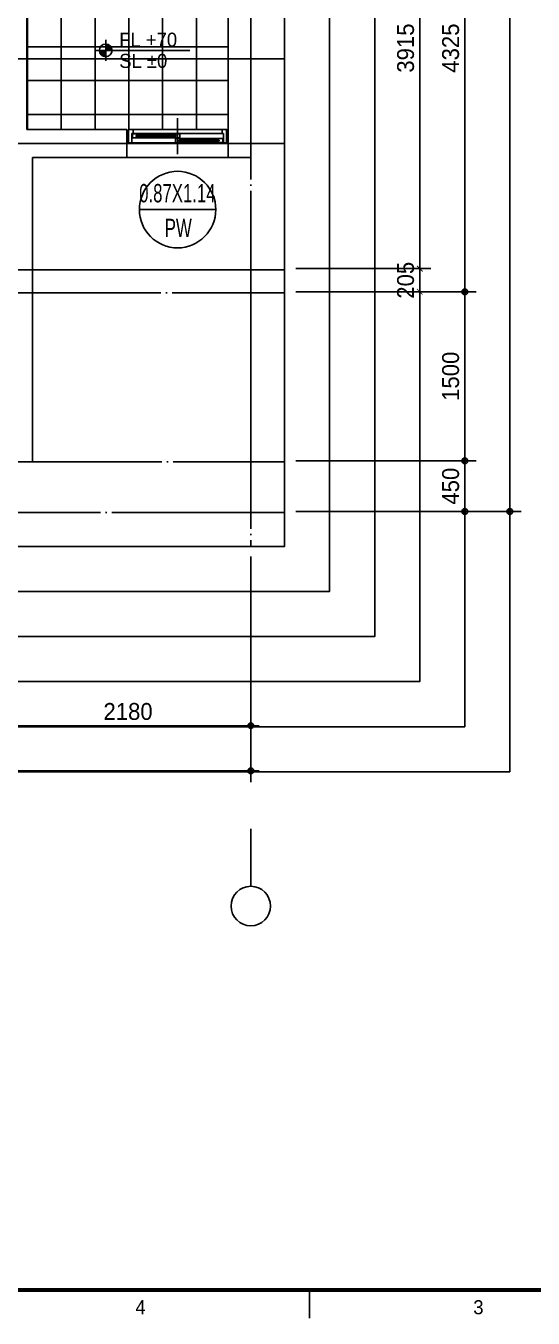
# Model space of a CAD drawing. Header units: millimetres. Extents: x -24416 to 92204, y -190080 to 23760.
# Drawn here: x 80685 to 85190, y -100380 to -88914 of the extents above; entities that cross this region are included whole.
import ezdxf
from ezdxf.enums import TextEntityAlignment as Align
from ezdxf.xclip import XClip

# ---------------------------------------------------------------- set-up
doc = ezdxf.new("R2010")
doc.units = ezdxf.units.MM
doc.header["$LTSCALE"] = 50
doc.header["$XCLIPFRAME"] = 0
doc.linetypes.add('AUDIT_D_220706163347-0', pattern=[0])
doc.linetypes.add('CEN', pattern=[62, 60, -1, 0, -1])
doc.layers.get('defpoints').update_dxf_attribs({"color": 139})
for name, color, linetype in [('A-레벨', 7, 'AUDIT_D_220706163347-0'), ('A-창호부호', 4, 'Continuous'), ('A-치수', 7, 'AUDIT_D_220706163347-0'), ('AA-BORD-FORM', 7, 'Continuous'), ('AA-BORD-TEXT', 3, 'Continuous'), ('AA-XXXX-DIMS', 7, 'Continuous'), ('CEN_CON', 1, 'CEN'), ('CEN_WALL', 12, 'CEN'), ('CONC', 2, 'Continuous'), ('DIM', 7, 'AUDIT_D_220706163347-0'), ('ELE3_CON', 7, 'Continuous'), ('WIN', 4, 'Continuous'), ('바닥타일', 8, 'Continuous')]:
    doc.layers.add(name, color=color, linetype=linetype)
doc.layers.add('Defpoint', color=135, linetype='Continuous', plot=False)
doc.layers.add('MC', color=135, linetype='Continuous', plot=False)
doc.styles.add('HAUD01', font='Dotum.ttf')
doc.styles.add('맑은고딕', font='malgun.ttf', dxfattribs={"width": 0.9})
doc.dimstyles.new('DIM-50', dxfattribs={"dimscale": 50, "dimtxt": 3, "dimasz": 1, "dimexe": 2, "dimexo": 2, "dimgap": 1, "dimtad": 1, "dimdec": 0, "dimzin": 0, "dimdsep": 46, "dimtxsty": '맑은고딕', "dimblk1": 'DIMDOT', "dimblk2": 'DIMDOT', "dimsah": 1, "dimcen": 0.09, "dimdle": 2, "dimclrd": 7, "dimclre": 7, "dimclrt": 3, "dimadec": 0, "dimazin": 0, "dimtfac": 1, "dimtdec": 0, "dimtix": 1, "dimtmove": 2, "dimatfit": 3, "dimldrblk": 'DIMDOT', "dimfxl": 1, "dimtolj": 1, "dimtzin": 0, "dimarcsym": 0})
doc.dimstyles.new('MCDIM-50', dxfattribs={"dimscale": 50, "dimtxt": 3, "dimasz": 1, "dimexe": 2, "dimexo": 2, "dimgap": 1, "dimtad": 1, "dimdec": 0, "dimzin": 0, "dimdsep": 46, "dimtxsty": '맑은고딕', "dimblk1": 'ARCHTICK', "dimblk2": 'ARCHTICK', "dimsah": 1, "dimcen": 0.09, "dimdle": 2, "dimclrd": 7, "dimclre": 7, "dimclrt": 3, "dimadec": 0, "dimazin": 0, "dimtfac": 1, "dimtdec": 0, "dimtix": 1, "dimtmove": 2, "dimatfit": 3, "dimldrblk": 'ARCHTICK', "dimfxl": 1, "dimtolj": 1, "dimtzin": 0, "dimarcsym": 0})

# ---------------------------------------------------------------- blocks, each defined once
blk = doc.blocks.new('WIN_900_단창2')
at = {"layer": 'Defpoint'}
for p, q in [((-15, 120), (-15, 0)), ((885, 120), (885, 0))]:
    blk.add_line(p, q, dxfattribs=at)
at = {"layer": 'WIN', "color": 8}
for p, q in [((830, 120), (40, 120)), ((842, 0), (28, 0)), ((830, 82), (40, 82)), ((415, 79), (73, 79)), ((415, 44), (73, 44)), ((797, 38), (455, 38)), ((797, 3), (455, 3))]:
    blk.add_line(p, q, dxfattribs=at)
at = {"layer": 'WIN'}
blk.add_line((435, 220), (435, -100), dxfattribs=at)
for points in [[(40, 82), (28, 82), (28, 0), (0, 0), (0, 120), (40, 120), (40, 82)], [(830, 82), (842, 82), (842, 0), (870, 0), (870, 120), (830, 120), (830, 82)], [(73, 64), (73, 79), (33, 79), (33, 44), (73, 44), (73, 59)], [(422, 59), (422, 64), (66, 64), (66, 59), (422, 59)], [(415, 64), (415, 79), (455, 79), (455, 44), (415, 44), (415, 59)], [(455, 23), (455, 38), (415, 38), (415, 3), (455, 3), (455, 18)], [(804, 18), (804, 23), (448, 23), (448, 18), (804, 18)], [(797, 23), (797, 38), (837, 38), (837, 3), (797, 3), (797, 18)]]:
    blk.add_lwpolyline(points, dxfattribs=at)
blk = doc.blocks.new('U-121B(확장)1', base_point=(292392, -178478))
at = {"layer": '바닥타일'}
h = blk.add_hatch(dxfattribs=at)
h.set_pattern_fill('_USER', color=256, scale=300, double=1, pattern_type=0)
h.set_pattern_definition([(0, (0, 0), (0, 300), []), (90, (0, 0), (-300, 2e-14), [])])
edge = h.paths.add_edge_path()
edge.add_line((315272, -175078), (315272, -173286))
edge.add_arc((315212, -172428), 860, 274.0006, 360)
edge.add_line((316072, -172428), (315272, -172428))
edge.add_line((315272, -172428), (315272, -172218))
edge.add_line((315272, -172218), (316192, -172218))
edge.add_line((316192, -172218), (316192, -173578))
edge.add_line((316192, -173578), (317062, -173578))
edge.add_line((317062, -173578), (317062, -175078))
edge.add_line((317062, -175078), (315272, -175078))
at = {"layer": 'CEN_CON'}
for p, q in [((317262, -163223), (317262, -178778)), ((314782, -175203), (317562, -175203)), ((310372, -178028), (317562, -178028)), ((306727, -178478), (317562, -178478))]:
    blk.add_line(p, q, dxfattribs=at)
at = {"layer": 'CEN_WALL'}
blk.add_line((310362, -176528), (317562, -176528), dxfattribs=at)
at = {"layer": 'CONC'}
for p, q in [((317262, -172018), (317262, -174878)), ((317062, -172218), (317062, -174878)), ((315272, -175078), (315272, -173318)), ((317062, -174878), (317062, -175078)), ((317262, -174878), (317262, -175328)), ((315272, -175078), (316162, -175078)), ((316162, -175078), (316162, -175328)), ((317062, -175078), (317062, -175328)), ((315322, -175328), (316162, -175328)), ((315322, -175328), (315322, -178028)), ((317062, -175328), (317262, -175328)), ((314432, -178028), (315322, -178028))]:
    blk.add_line(p, q, dxfattribs=at)
at = {"layer": 'ELE3_CON'}
blk.add_line((317062, -175328), (316162, -175328), dxfattribs=at)
at = {"layer": 'MC'}
for p, q in [((306727, -174453), (317562, -174453)), ((310362, -176323), (317562, -176323))]:
    blk.add_line(p, q, dxfattribs=at)
blk.add_blockref('WIN_900_단창2', (316177, -175198))
blk = doc.blocks.new('A$C4D377245')
at = {"layer": 'A-창호부호'}
blk.add_line((675, 345), (15, 345), dxfattribs=at)
blk.add_circle((345, 345), 330, dxfattribs=at)
blk = doc.blocks.new('A$Cb33ca4a3')
at = {"layer": 'A-레벨'}
h = blk.add_hatch(color=256, dxfattribs=at)
h.paths.add_polyline_path([(81395, -112947), (81395, -112891), (81339, -112891, 0.414214)])
h.paths.add_polyline_path([(81395, -112835), (81395, -112891), (81451, -112891, 0.414214)])
for p, q in [((81395, -112797), (81395, -112985)), ((82142, -112891), (81305, -112891))]:
    blk.add_line(p, q, dxfattribs=at)
blk.add_circle((81395, -112891), 56.2, dxfattribs=at)
at = {"layer": 'A-레벨', "color": 4, "style": 'HAUD01'}
for s, p in [('FL +70', (81515, -112859)), ('SL %%P0', (81515, -113047))]:
    blk.add_text(s, height=125, dxfattribs=at).set_placement(p)
blk = doc.blocks.new('DIMDOT')
at = {"layer": 'AA-XXXX-DIMS'}
for p, q in [((-1.5, 0), (1.5, 0)), ((0, -1.5), (0, 1.5))]:
    blk.add_line(p, q, dxfattribs=at)
for radius in [0.5, 0.25]:
    blk.add_circle((0, 0), radius, dxfattribs=at)
blk = doc.blocks.new('*D50')
at = {"layer": 'defpoints', "color": 0, "transparency": 16777216}
for p in [(30349, -117283), (32529, -117283), (32529, -118883)]:
    blk.add_point(p, dxfattribs=at)
at = {"layer": 'DIM', "color": 7, "lineweight": -2, "transparency": 16777216}
for p, q in [((30349, -117383), (30349, -118983)), ((32529, -117383), (32529, -118983)), ((30399, -118883), (32479, -118883))]:
    blk.add_line(p, q, dxfattribs=at)
at = {"layer": 'DIM', "color": 7, "lineweight": -2, "transparency": 16777216, "xscale": 50, "yscale": 50, "zscale": 50, "rotation": 180}
blk.add_blockref('DIMDOT', (30349, -118883), dxfattribs=at)
at = {"layer": 'DIM', "color": 7, "lineweight": -2, "transparency": 16777216, "xscale": 50, "yscale": 50, "zscale": 50}
blk.add_blockref('DIMDOT', (32529, -118883), dxfattribs=at)
at = {"layer": 'DIM', "color": 3, "transparency": 16777216, "insert": (31439, -118758), "char_height": 150, "attachment_point": 5, "style": 'HAUD01'}
blk.add_mtext('\\A1;2180', dxfattribs=at)
blk = doc.blocks.new('*D51')
at = {"layer": 'defpoints', "color": 0, "transparency": 16777216}
for p in [(7964, -117283), (32529, -117283), (32529, -119283)]:
    blk.add_point(p, dxfattribs=at)
at = {"layer": 'DIM', "color": 7, "lineweight": -2, "transparency": 16777216}
for p, q in [((7964, -117383), (7964, -119383)), ((32529, -117383), (32529, -119383)), ((8014, -119283), (32479, -119283))]:
    blk.add_line(p, q, dxfattribs=at)
at = {"layer": 'DIM', "color": 7, "lineweight": -2, "transparency": 16777216, "xscale": 50, "yscale": 50, "zscale": 50, "rotation": 180}
blk.add_blockref('DIMDOT', (7964, -119283), dxfattribs=at)
at = {"layer": 'DIM', "color": 7, "lineweight": -2, "transparency": 16777216, "xscale": 50, "yscale": 50, "zscale": 50}
blk.add_blockref('DIMDOT', (32529, -119283), dxfattribs=at)
at = {"layer": 'DIM', "color": 3, "transparency": 16777216, "insert": (20246, -119158), "char_height": 150, "attachment_point": 5, "style": 'HAUD01'}
blk.add_mtext('\\A1;24565', dxfattribs=at)
blk = doc.blocks.new('*D88')
at = {"layer": 'defpoints', "color": 0, "transparency": 16777216}
for p in [(32829, -115033), (34429, -115033), (32829, -116533)]:
    blk.add_point(p, dxfattribs=at)
at = {"layer": 'DIM', "color": 7, "lineweight": -2, "transparency": 16777216}
for p, q in [((32929, -115033), (34529, -115033)), ((34429, -116483), (34429, -115083)), ((32929, -116533), (34529, -116533))]:
    blk.add_line(p, q, dxfattribs=at)
at = {"layer": 'DIM', "color": 7, "lineweight": -2, "transparency": 16777216, "xscale": 50, "yscale": 50, "zscale": 50}
for p, rotation in [((34429, -115033), 90), ((34429, -116533), 270)]:
    blk.add_blockref('DIMDOT', p, dxfattribs=dict(at, rotation=rotation))
at = {"layer": 'DIM', "color": 3, "transparency": 16777216, "insert": (34304, -115783), "char_height": 150, "attachment_point": 5, "rotation": 90, "style": 'HAUD01'}
blk.add_mtext('\\A1;1500', dxfattribs=at)
blk = doc.blocks.new('*D89')
at = {"layer": 'defpoints', "color": 0, "transparency": 16777216}
for p in [(32829, -110708), (34429, -110708), (32829, -115033)]:
    blk.add_point(p, dxfattribs=at)
at = {"layer": 'DIM', "color": 7, "lineweight": -2, "transparency": 16777216}
for p, q in [((32929, -110708), (34529, -110708)), ((34429, -114983), (34429, -110758)), ((32929, -115033), (34529, -115033))]:
    blk.add_line(p, q, dxfattribs=at)
at = {"layer": 'DIM', "color": 7, "lineweight": -2, "transparency": 16777216, "xscale": 50, "yscale": 50, "zscale": 50}
for p, rotation in [((34429, -110708), 90), ((34429, -115033), 270)]:
    blk.add_blockref('DIMDOT', p, dxfattribs=dict(at, rotation=rotation))
at = {"layer": 'DIM', "color": 3, "transparency": 16777216, "insert": (34304, -112871), "char_height": 150, "attachment_point": 5, "rotation": 90, "style": 'HAUD01'}
blk.add_mtext('\\A1;4325', dxfattribs=at)
blk = doc.blocks.new('*D93')
at = {"layer": 'defpoints', "color": 0, "transparency": 16777216}
for p in [(32824, -101828), (34829, -101828), (32829, -116983)]:
    blk.add_point(p, dxfattribs=at)
at = {"layer": 'DIM', "color": 7, "lineweight": -2, "transparency": 16777216}
for p, q in [((32924, -101828), (34929, -101828)), ((34829, -116933), (34829, -101878)), ((32929, -116983), (34929, -116983))]:
    blk.add_line(p, q, dxfattribs=at)
at = {"layer": 'DIM', "color": 7, "lineweight": -2, "transparency": 16777216, "xscale": 50, "yscale": 50, "zscale": 50}
for p, rotation in [((34829, -101828), 90), ((34829, -116983), 270)]:
    blk.add_blockref('DIMDOT', p, dxfattribs=dict(at, rotation=rotation))
at = {"layer": 'DIM', "color": 3, "transparency": 16777216, "insert": (34701, -108361), "char_height": 150, "attachment_point": 5, "rotation": 90, "style": 'HAUD01'}
blk.add_mtext('\\A1;15155', dxfattribs=at)
blk = doc.blocks.new('_ArchTick')
at = {"color": 0, "linetype": 'ByBlock', "const_width": 0.15}
blk.add_lwpolyline([(-0.5, -0.5), (0.5, 0.5)], dxfattribs=at)
blk = doc.blocks.new('*D94')
at = {"layer": 'defpoints', "color": 0, "linetype": 'ByBlock', "transparency": 16777216}
for p in [(32829, -114828), (34029, -114828), (32829, -115033)]:
    blk.add_point(p, dxfattribs=at)
at = {"layer": 'DIM', "color": 7, "linetype": 'ByBlock', "lineweight": -2, "transparency": 16777216}
for p, q in [((34029, -114828), (34029, -114778)), ((32929, -114828), (34129, -114828)), ((34029, -115033), (34029, -114828)), ((32929, -115033), (34129, -115033)), ((34029, -115033), (34029, -115083))]:
    blk.add_line(p, q, dxfattribs=at)
at = {"layer": 'DIM', "color": 7, "linetype": 'ByBlock', "lineweight": -2, "transparency": 16777216, "xscale": 50, "yscale": 50, "zscale": 50}
for p, rotation in [((34029, -114828), 270), ((34029, -115033), 90)]:
    blk.add_blockref('_ArchTick', p, dxfattribs=dict(at, rotation=rotation))
at = {"layer": 'DIM', "color": 3, "linetype": 'ByBlock', "transparency": 16777216, "insert": (33904, -114931), "char_height": 150, "attachment_point": 5, "rotation": 90, "style": 'HAUD01'}
blk.add_mtext('\\A1;205', dxfattribs=at)
blk = doc.blocks.new('*D95')
at = {"layer": 'defpoints', "color": 0, "linetype": 'ByBlock', "transparency": 16777216}
for p in [(32829, -110913), (34029, -110913), (32829, -114828)]:
    blk.add_point(p, dxfattribs=at)
at = {"layer": 'DIM', "color": 7, "linetype": 'ByBlock', "lineweight": -2, "transparency": 16777216}
for p, q in [((34029, -114928), (34029, -110813)), ((32929, -110913), (34129, -110913)), ((32929, -114828), (34129, -114828))]:
    blk.add_line(p, q, dxfattribs=at)
at = {"layer": 'DIM', "color": 7, "linetype": 'ByBlock', "lineweight": -2, "transparency": 16777216, "xscale": 50, "yscale": 50, "zscale": 50}
for p, rotation in [((34029, -110913), 90), ((34029, -114828), 270)]:
    blk.add_blockref('_ArchTick', p, dxfattribs=dict(at, rotation=rotation))
at = {"layer": 'DIM', "color": 3, "linetype": 'ByBlock', "transparency": 16777216, "insert": (33904, -112871), "char_height": 150, "attachment_point": 5, "rotation": 90, "style": 'HAUD01'}
blk.add_mtext('\\A1;3915', dxfattribs=at)
blk = doc.blocks.new('중심')
at = {"layer": 'DIM'}
blk.add_line((-350, 0), (0, 0), dxfattribs=at)
blk.add_circle((-470, 0), 120, dxfattribs=at)
blk = doc.blocks.new('*D861')
at = {"layer": 'defpoints', "color": 0, "transparency": 16777216}
for p in [(32829, -116533), (34429, -116533), (32829, -116983)]:
    blk.add_point(p, dxfattribs=at)
at = {"layer": 'DIM', "color": 7, "lineweight": -2, "transparency": 16777216}
for p, q in [((32929, -116533), (34529, -116533)), ((34429, -116933), (34429, -116583)), ((32929, -116983), (34529, -116983))]:
    blk.add_line(p, q, dxfattribs=at)
at = {"layer": 'DIM', "color": 7, "lineweight": -2, "transparency": 16777216, "xscale": 50, "yscale": 50, "zscale": 50}
for p, rotation in [((34429, -116533), 90), ((34429, -116983), 270)]:
    blk.add_blockref('DIMDOT', p, dxfattribs=dict(at, rotation=rotation))
at = {"layer": 'DIM', "color": 3, "transparency": 16777216, "insert": (34304, -116758), "char_height": 150, "attachment_point": 5, "rotation": 90, "style": 'HAUD01'}
blk.add_mtext('\\A1;450', dxfattribs=at)
blk = doc.blocks.new('XR-FORM 청주월명')
at = {"layer": 'AA-BORD-FORM', "color": 2}
blk.add_line((661, 17), (661, 12), dxfattribs=at)
at = {"layer": 'AA-BORD-FORM', "color": 2, "const_width": 0.682}
blk.add_lwpolyline([(21, 17), (21, 577), (821, 577), (821, 17)], close=True, dxfattribs=at)
at = {"layer": 'AA-BORD-TEXT', "color": 7, "style": 'HAUD01'}
for s, p in [('4', (631, 13.95)), ('3', (691, 13.94))]:
    blk.add_text(s, height=2.5, dxfattribs=at).set_placement(p, align=Align.MIDDLE_CENTER)
blk = doc.blocks.new('DIM-1108')
at = {"layer": 'A-치수', "xscale": -1.458333333333333, "yscale": 1.458333333333333, "zscale": 1.458333333333333, "rotation": 270}
blk.add_blockref('중심', (32528.9, -119797.8), dxfattribs=at)
at = {"layer": 'DIM'}
dim = blk.add_linear_dim(base=(34828.9, -101828.4), p1=(32828.9, -116983.4), p2=(32823.9, -101828.4), angle=270, dimstyle='DIM-50', override={"dimscale": 50, "dimtxsty": 'HAUD01'}, dxfattribs=at)
dim.commit()
dim.dimension.update_dxf_attribs({"geometry": '*D93', "text_midpoint": (34701, -108360.9), "dimtype": 128})
for base, p1, p2, angle, picture, middle in [((34428.9, -110708.4), (32828.9, -115033.4), (32828.9, -110708.4), 270, '*D89', (34303.8, -112870.9)), ((34428.9, -115033.4), (32828.9, -116533.4), (32828.9, -115033.4), 270, '*D88', (34303.8, -115783.4)), ((34428.9, -116533.4), (32828.9, -116983.4), (32828.9, -116533.4), 270, '*D861', (34303.8, -116758.4)), ((32528.9, -119283.4), (7963.9, -117283.4), (32528.9, -117283.4), 180, '*D51', (20246.4, -119158.3)), ((32528.9, -118883.4), (30348.9, -117283.4), (32528.9, -117283.4), 180, '*D50', (31438.9, -118758.3))]:
    dim = blk.add_linear_dim(base=base, p1=p1, p2=p2, angle=angle, dimstyle='DIM-50', override={"dimscale": 50, "dimtxsty": 'HAUD01'}, dxfattribs=at)
    dim.commit()
    dim.dimension.update_dxf_attribs({"geometry": picture, "text_midpoint": middle})
at = {"layer": 'DIM', "linetype": 'ByBlock'}
for base, p1, p2, picture, middle in [((34028.9, -110913.4), (32828.9, -114828.4), (32828.9, -110913.4), '*D95', (33903.8, -112870.9)), ((34028.9, -114828.4), (32828.9, -115033.4), (32828.9, -114828.4), '*D94', (33903.8, -114930.9))]:
    dim = blk.add_linear_dim(base=base, p1=p1, p2=p2, angle=270, dimstyle='MCDIM-50', override={"dimtxsty": 'HAUD01'}, dxfattribs=at)
    dim.commit()
    dim.dimension.update_dxf_attribs({"geometry": picture, "text_midpoint": middle})

msp = doc.modelspace()

# ---------------------------------------------------------------- linework, layer by layer
at = {"layer": 'defpoints'}
for points in [[(54658, -75012), (84983, -75012), (84983, -95532), (54658, -95532)], [(55058, -75412), (84583, -75412), (84583, -95132), (55058, -95132)], [(55458, -75812), (84183, -75812), (84183, -94732), (55458, -94732)], [(55858, -76212), (83783, -76212), (83783, -94332), (55858, -94332)], [(56258, -76612), (83383, -76612), (83383, -93932), (56258, -93932)], [(56658, -77012), (82983, -77012), (82983, -93532), (56658, -93532)]]:
    msp.add_lwpolyline(points, close=True, dxfattribs=at)

# ---------------------------------------------------------------- block references
msp.add_blockref('DIM-1108', (50154, 23760))
at = {"xscale": 50, "yscale": 50, "zscale": 50}
msp.add_blockref('XR-FORM 청주월명', (50154, -100980), dxfattribs=at)
ref = msp.add_blockref('U-121B(확장)1', (57813, -93232))
XClip(ref).set_block_clipping_path([(291236.9970359709, -178777.7726251345), (317561.77152699, -162257.7726268454)])
at = {"layer": 'A-창호부호'}
msp.add_blockref('A$Cb33ca4a3', (0, 23760), dxfattribs=at)
at = {"layer": 'A-창호부호', "xscale": 1.028985507291509, "yscale": 1.028985507291509, "zscale": 1.028985507291509}
msp.add_blockref('A$C4D377245', (81678, -90899), dxfattribs=at)

# ---------------------------------------------------------------- texts
at = {"layer": 'A-창호부호', "color": 6, "style": 'HAUD01', "width": 0.7}
for s, p in [('0.87X1.14', (82031, -90398)), ('PW', (82039, -90707))]:
    msp.add_text(s, height=162.5, dxfattribs=at).set_placement(p, align=Align.MIDDLE)

doc.saveas('drawing.dxf')
